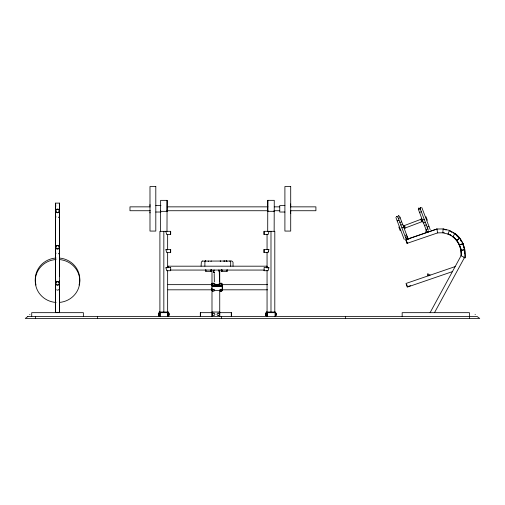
<?xml version="1.0" encoding="UTF-8"?>
<svg xmlns="http://www.w3.org/2000/svg" width="505" height="505" viewBox="0 0 505 505"><rect width="100%" height="100%" fill="white"/><g stroke="black" fill="none" stroke-linecap="round" stroke-linejoin="round"><path stroke-width="0.76" d="M59.464 283.494A1.938 1.881 0 0 1 56.434 284.896A1.938 1.881 0 0 1 56.699 281.651A1.938 1.881 0 0 1 59.464 283.494L59.47 312.349L55.594 312.349L55.594 203.117L59.464 203.117L59.401 204.973M59.47 276.513L59.438 203.117L59.47 312.671M211.948 288.065L211.948 286.392L222.276 286.392L222.276 288.065M222.269 287.231L222.269 288.841M160.609 211.324L160.64 200.352L167.105 200.352L167.067 211.324L160.596 211.324L160.596 210.68M167.054 211.324L167.098 200.352M264.109 252.626L264.121 249.401M264.109 234.554L264.121 231.322M264.109 270.705L264.121 267.48L269.032 267.48L268.073 270.705L264.02 270.705M267.808 200.334L267.764 211.311L267.795 200.334L274.259 200.334L274.221 211.311L267.644 211.311M211.942 288.841L211.936 287.9M158.658 315.404L158.564 313.163L159.302 313.163L159.302 315.404L158.564 315.404L158.551 314.28M168.342 315.404L168.342 313.163M168.967 313.163L168.986 315.404L168.241 315.404M265.706 314.28L265.712 313.163L266.457 313.163L266.457 315.404L265.712 315.404M275.496 315.404L275.496 313.163M276.033 314.28L276.046 313.163M211.936 289.51L211.936 288.519M222.263 289.51L222.263 288.519M211.93 285.401L211.936 284.946L222.263 284.946L222.257 285.401L211.93 285.401L211.898 283.999L211.86 284.94M205.857 269.84L205.794 271.349L210.957 271.349L211.021 269.84M211.664 269.84L211.608 271.349L211.544 269.84M211.93 289.056L211.93 290.539L212.561 291.221L213.849 291.221L214.511 290.539L213.874 289.346L212.586 289.346L211.898 290.457L211.86 289.51M221.348 269.84L221.291 271.349L221.228 269.84M221.992 269.84L221.935 271.349L227.098 271.349L227.162 269.84M222.187 284.94L222.225 283.999L222.257 285.401M222.257 289.056L222.257 290.539L221.6 291.221L220.306 291.221L219.675 290.539L220.332 289.346L221.619 289.346L222.225 290.457L222.187 289.51M290.71 210.8L290.71 211.98M211.873 284.984L211.898 284.643L211.917 284.99M211.917 289.466L211.885 289.725M222.206 284.984L222.225 284.643L222.244 284.99M222.213 289.725L222.244 289.466M149.991 205.604L149.991 204.639M290.71 205.604L290.71 206.791M149.991 212.952L149.991 211.98M290.71 212.952L290.71 213.634M211.948 286.392L222.276 286.392M218.987 270.705L218.943 271.349L218.917 269.84M290.71 203.957L290.71 204.639M205.794 261.022L204.904 262.152L204.879 266.185M269.032 231.322L268.073 234.554L264.02 234.554L264.008 231.322L274.802 231.322L274.802 312.021M268.231 249.88L268.389 249.401M268.231 267.953L268.389 267.48M448.055 234.118L449.374 230.419L455.169 233.581M448.169 234.112L442.759 232.799L443.194 228.916L449.488 230.413M214.095 269.84L213.95 271.349L213.823 270.705M430.096 312.671L461.071 255.707C461.602 248.454 458.527 241.182 452.739 236.719L455.055 233.569L459.758 238.139L456.697 240.563L459.733 238.133L462.984 243.58L464.733 249.735L465.017 257.853L461.071 255.707M434.502 312.671L464.474 257.556M218.842 315.404L219.498 314.28L218.842 313.163M201.388 261.558L201.078 266.185M202.454 261.047L202.05 261.091L231.732 261.022M212.498 285.104L211.86 283.911L212.523 283.236L213.817 283.236L214.448 283.911M211.873 284.429L212.523 283.236M211.93 290.539L212.586 289.346M219.612 283.911L220.268 283.236L221.562 283.236L222.2 284.429L221.562 283.236M219.675 290.539L220.332 289.346M208.148 261.331L208.672 261.047M205.257 261.154L205.03 261.331A1.452 1.237 -90 0 1 205.668 261.022M205.188 261.154L204.91 261.331A1.452 1.452 -90 0 1 205.661 261.022M428.385 231.978L428.347 231.353L426.959 231.782C426.776 229.049 424.743 231.037 426.555 232.603M429.963 275.238L429.919 274.613L428.53 275.042C428.347 272.309 426.315 274.297 428.133 275.863M418.475 209.619L420.286 208.931M398.35 218.463L400.162 217.781M397.195 220.874L399.007 220.193M419.535 212.435L421.347 211.746M399.853 222.44L401.664 221.758M400.844 225.066L402.655 224.378M401.911 227.875L403.722 227.193M422.439 220.117L424.25 219.435M423.506 222.932L425.317 222.244M424.497 225.552L426.308 224.87M406.626 234.882L404.814 235.564L397.801 217.005A0.985 0.985 0 0 1 397.795 216.658M427.161 227.117L428.972 226.436M405.465 237.293L407.276 236.605M425.999 229.535L427.811 228.847M407.687 237.691L405.875 238.379L405.029 236.125M406.014 238.745L407.825 238.063L399.606 216.31A0.985 0.985 0 0 0 399.386 216.052M443.314 228.916L436.92 229.011L405.761 239.711L407.017 243.372L437.709 232.868M437.033 229.005L405.875 239.705L407.137 243.372M406.784 239.698L409.22 238.865M455.15 266.589L405.995 283.463L407.251 287.13L452.417 271.621M407.453 286.72L410.508 285.672M214.48 284.088L217.011 284.473L219.467 284.088M442.879 232.792L437.595 232.874L436.92 229.011M155.805 205.567L160.969 205.567M284.921 205.567L279.757 205.567L279.757 212.024L284.921 212.024M150.326 206.854L129.981 206.854L129.981 210.73L150.326 210.73M167.262 206.854L267.959 206.854M274.253 206.854L279.757 206.854M290.343 206.854L315.909 206.854L315.909 210.73L290.343 210.73M267.751 210.667L267.707 231.322M167.054 210.68L166.991 231.34M167.262 210.73L267.959 210.73M274.253 210.73L279.757 210.73M155.805 212.024L160.969 212.024M226.612 261.154L226.859 261.331A1.452 1.212 -90 0 0 226.341 261.047L226.044 261.022M168.02 266.185L266.892 266.185L266.892 267.738L266.829 266.185M170.374 270.061L264.538 270.061M212.529 283.747L213.823 283.747L213.817 283.236M221.569 283.747L220.275 283.747L220.268 283.236M167.969 284.65L212.403 284.65M221.834 284.65L267.498 284.65M167.969 289.813L212.403 289.813M212.592 289.857L213.88 289.857L214.511 290.539M220.338 289.857L221.626 289.857L222.257 290.539M221.834 289.813L267.498 289.813M214.107 290.457L220.01 290.457M211.917 312.021L219.814 312.021L219.801 316.54M219.675 312.671L231.423 312.671L231.423 316.54M168.241 313.163L168.986 313.163L168.998 314.28L168.348 314.28M218.854 313.163L217.554 313.163L216.91 314.28L217.567 315.404L218.854 315.404M275.395 313.163L276.14 313.163L276.046 315.404M158.665 314.28L159.315 314.28M266.47 314.28L265.819 314.28L265.813 313.163M275.503 314.28L276.153 314.28L276.14 315.404L275.395 315.404M29.618 314.609L29.94 314.609M475.06 314.609L475.382 314.609M230.772 261.022L230.936 261.047M443.156 229.245L446.325 229.977M442.797 232.477L444.255 232.799M224.226 261.091L223.904 261.022L224.22 261.091A1.452 1.446 -90 0 1 224.649 261.331M224.05 261.047L224.586 261.331M229.725 261.047L230.678 262.152L230.703 266.185M226.518 261.154L226.208 261.047A1.458 1.458 0 0 1 226.688 261.154L226.966 261.331L226.663 261.236M463.817 257.133L465.137 257.847C465.894 248.7 462.675 239.206 455.175 233.569M449.639 234.56L451.003 235.324M448.844 234.187L450.883 235.324M447.948 234.055C456.602 237.363 461.98 246.554 461.185 255.7M453.111 232.799L454.235 233.499M232.35 261.236L233.026 262.31L233.026 266.185M214.631 272.94L213.678 271.999L213.331 270.705M456.015 234.831L459.619 238.335M456.924 235.835L459.506 238.341M452.934 236.454L456.451 239.869M211.86 283.911L212.491 284.593M213.666 271.999L214.032 272.46M460.396 239.679L461.602 241.693M460.282 239.679L461.084 241.024M457.05 240.367L457.839 241.687M456.93 240.374L457.726 241.693M458.515 243.019L459.304 244.338M220.502 261.022L220.704 261.331A1.458 1.105 -90 0 0 220.136 261.022M425.986 216.708L427.356 220.332M430.178 229.63L421.953 207.864A0.985 0.985 0 0 0 421.732 207.612M420.141 208.211A0.985 0.985 0 0 0 420.141 208.552L421.132 211.172M421.322 211.677L428.366 230.318M426.422 230.652L418.329 209.234A0.985 0.985 0 0 1 418.329 208.893M421.151 218.532L422.521 222.156M403.64 225.154L405.01 228.778M404.208 239.446L395.983 217.68A0.985 0.985 0 0 1 395.983 217.339M398.811 226.979L400.175 230.602M406.588 241.131L407.219 242.962M406.613 284.277L407.245 286.108M165.779 231.322L166.707 234.554L170.677 234.554L170.69 231.322L159.902 231.34L159.902 312.021M166.404 249.401L166.555 249.88M166.404 267.48L166.555 267.953M463.382 245.733L464.531 249.786M462.877 244.388L463.457 246.415M460.68 248.037L461.324 250.303M460.131 246.528L461.204 250.31L461.324 253.794M227.098 271.349L227.035 269.84M221.935 271.349L221.872 269.84M210.957 271.349L210.901 269.84M205.794 271.349L205.737 269.84M55.796 206.406L55.594 203.117L55.594 312.671M219.277 271.772L219.517 281.96M464.417 249.773L464.543 253.365M214.196 273.659L214.354 281.96M221.619 289.346L221.626 289.857M221.594 290.703L221.6 291.221M220.3 290.703L220.306 291.221M213.874 289.346L213.88 289.857M212.555 290.703L212.561 291.221M168.954 314.28L168.967 315.404M170.576 231.322L170.589 234.554M170.576 249.401L170.589 252.626M469.423 318.478L469.423 312.671L402.169 312.671L402.169 316.54M345.464 316.54L345.464 318.478M275.509 316.54L275.509 312.021L266.343 312.021L266.343 313.529M275.055 316.54L275.055 312.671L267.12 312.671L267.12 316.54M274.146 231.322L274.209 210.667L274.101 211.311M270.989 231.322L270.989 312.021M267.309 312.671L267.309 316.54M267.057 234.459L267.057 249.344M267.057 252.481L267.057 268.149M267.057 270.497L267.057 312.021M266.47 312.021L266.47 316.54M266.343 315.038L266.343 316.54M231.296 312.671L231.296 316.54M221.512 316.54L221.512 318.478M219.738 270.731L219.738 283.974M219.738 290.987L219.738 312.021M212.068 312.021L212.068 316.54M211.993 270.731L211.993 284.751M211.993 289.428L211.993 312.021M212.056 316.54L212.056 312.671L200.308 312.671L200.308 316.54M200.434 312.671L200.434 316.54M168.354 316.54L168.354 312.021L159.189 312.021L159.189 313.529M168.228 312.021L168.228 313.529M168.228 315.038L168.228 316.54M168.083 266.185L168.02 267.738M167.9 316.54L167.9 312.671L159.965 312.671L159.965 316.54M167.71 312.671L167.71 316.54M167.647 234.434L167.647 249.924M167.647 252.248L167.647 267.738M167.647 270.705L167.647 312.021M163.835 231.34L163.835 312.021M160.558 212.094L160.558 231.34M160.154 312.671L160.154 316.54M159.321 312.021L159.321 316.54M159.189 315.038L159.189 316.54M97.56 316.54L97.56 318.478M83.357 316.54L83.357 312.671L31.708 312.671L31.708 316.54M35.577 316.54L35.577 318.478M59.71 258.074A22.27 21.513 0 0 1 79.045 285.054M36.019 285.054A22.27 21.513 0 0 1 56.08 258.017M59.71 259.576A22.27 21.513 0 0 1 79.803 280.988A22.27 21.513 0 0 1 59.71 302.4M56.08 302.457A22.27 21.513 0 0 1 35.255 280.988A22.27 21.513 0 0 1 56.08 259.519M59.401 280.509A1.938 1.868 0 0 1 59.401 281.474M55.853 281.923A1.938 1.868 0 0 1 55.853 280.054M59.281 251.332A1.938 1.881 0 0 1 59.129 253.207M58.788 253.567A1.938 1.881 0 0 1 58.365 253.838M56.061 253.358A1.938 1.881 0 0 1 55.708 251.509M59.281 214.991A1.938 1.881 0 0 1 59.129 216.866M58.788 217.232A1.938 1.881 0 0 1 58.365 217.497M56.061 217.024A1.938 1.881 0 0 1 55.708 215.168M59.281 287.446A1.938 1.881 0 0 1 58.788 289.687M58.365 289.952A1.938 1.881 0 0 1 56.882 290.028M56.061 289.472A1.938 1.881 0 0 1 55.708 287.623M397.574 216.74A0.985 0.985 0 0 1 397.795 216.992M419.92 208.294A0.985 0.985 0 0 1 420.141 208.552M214.019 272.53A2.582 2.582 0 0 1 213.35 271.374M210.901 261.331A1.458 1.117 -90 0 1 211.475 261.022M170.69 249.401L170.677 252.626L166.707 252.626L165.779 249.401L170.69 249.401M170.69 267.48L170.677 270.705L166.707 270.705L165.779 267.48L170.69 267.48M265.788 313.163L265.737 315.404L265.737 313.163M268.231 251.818L268.073 252.626L264.02 252.626L264.008 249.401L269.032 249.401L268.231 251.818M213.047 313.163L212.39 314.28L213.047 315.404L214.335 315.404L214.985 314.28L214.328 313.163L213.034 313.163M27.832 316.54L25.25 318.478L479.75 318.478L477.168 316.54L27.832 316.54M396.501 216.626L396.406 216.689A0.991 0.985 -20.7 0 1 396.829 216.525L396.501 216.626M398.312 215.944L398.218 216.001A0.991 0.985 -20.7 0 1 398.641 215.843L398.312 215.944M418.847 208.186L418.746 208.243A0.991 0.985 -20.7 0 1 419.169 208.085L418.847 208.186M420.659 207.498L420.558 207.561A0.991 0.985 -20.7 0 1 420.981 207.397L420.659 207.498M462.984 243.58L459.405 245.146L462.984 243.58M420.779 219.366L404.473 225.527L405.382 227.944L421.688 221.783L420.779 219.366M464.739 249.716L460.882 250.36L464.733 249.735M155.805 186.522L149.991 186.522L149.991 231.069L155.805 231.069L155.805 186.522M290.71 186.522L284.902 186.522L284.902 231.069L290.71 231.069L290.71 186.522M451.868 232.104L449.999 231.069L451.868 232.104M56.712 212.245A1.616 1.565 0 0 0 59.148 210.907A1.616 1.565 0 0 0 56.737 209.531A1.616 1.565 0 0 0 56.712 212.245M56.434 248.782A1.938 1.881 0 0 0 59.464 247.381A1.938 1.881 0 0 0 56.699 245.531A1.938 1.881 0 0 0 56.434 248.782M56.434 212.441A1.938 1.881 0 0 0 59.464 211.039A1.938 1.881 0 0 0 56.699 209.196A1.938 1.881 0 0 0 56.434 212.441M56.712 284.7A1.616 1.565 0 0 0 59.148 283.362A1.616 1.565 0 0 0 56.743 281.979A1.616 1.565 0 0 0 56.712 284.7M56.712 248.58A1.616 1.565 0 0 0 59.148 247.248A1.616 1.565 0 0 0 56.743 245.866A1.616 1.565 0 0 0 56.712 248.58"/></g></svg>
